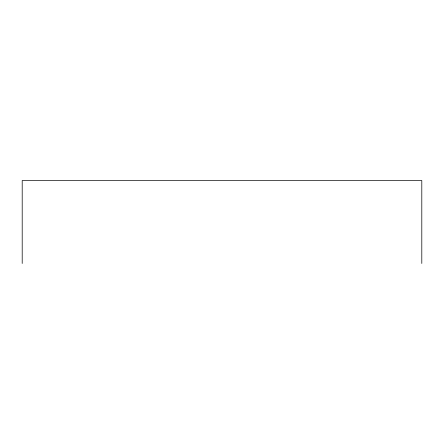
<?xml version="1.0" encoding="UTF-8"?>
<svg xmlns="http://www.w3.org/2000/svg" width="444" height="444" viewBox="0 0 444 444"><rect width="100%" height="100%" fill="white"/><g stroke="black" fill="none" stroke-linecap="round" stroke-linejoin="round"><path stroke-width="0.67" d="M421.8 263.475L421.8 180.525L22.2 180.525L22.2 263.475"/></g></svg>
